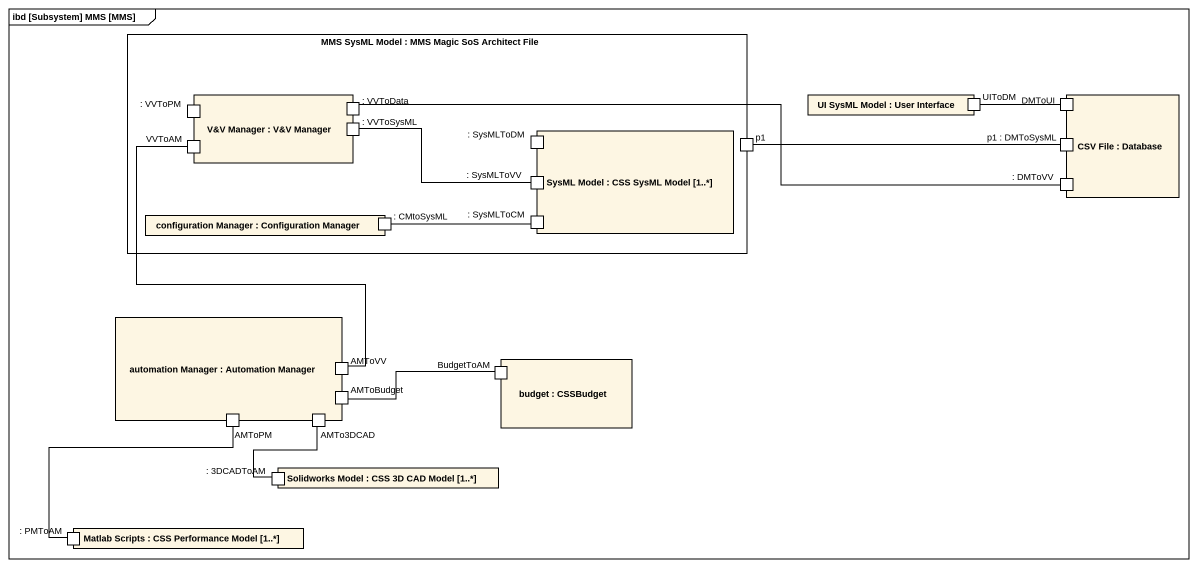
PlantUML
@startuml
mainframe ibd [Subsystem] MMS [MMS]
rectangle "MMS SysML Model : MMS Magic SoS Architect File" as MMS_SysML_Model {
  rectangle "V&V Manager : V&V Manager" as V_V_Manager {
    port ": VVToPM" as VVToPM
    port ": VVToData" as VVToData
    port VVToAM
    port ": VVToSysML" as VVToSysML
  }
  rectangle "SysML Model : CSS SysML Model [1..*]" as SysML_Model {
    port ": SysMLToDM" as SysMLToDM
    port ": SysMLToVV" as SysMLToVV
    port ": SysMLToCM" as SysMLToCM
  }
  port p1
  rectangle "configuration Manager : Configuration Manager" as configuration_Manager {
    port ": CMtoSysML" as CMtoSysML
  }
}
rectangle "UI SysML Model : User Interface" as UI_SysML_Model {
  port UIToDM
}
rectangle "CSV File : Database" as CSV_File {
  port DMToUI
  port "p1 : DMToSysML" as p1_DMToSysML
  port ": DMToVV" as DMToVV
}
rectangle "automation Manager : Automation Manager" as automation_Manager {
  port AMToBudget
  port AMToVV
  port AMToPM
  port AMTo3DCAD
}
rectangle "budget : CSSBudget" as budget {
  port BudgetToAM
}
rectangle "Solidworks Model : CSS 3D CAD Model [1..*]" as Solidworks_Model {
  port ": 3DCADToAM" as p3DCADToAM
}
rectangle "Matlab Scripts : CSS Performance Model [1..*]" as Matlab_Scripts {
  port ": PMToAM" as PMToAM
}
VVToData -right- DMToVV
UIToDM -right- DMToUI
VVToSysML -right- SysMLToVV
p1 -right- p1_DMToSysML
CMtoSysML -right- SysMLToCM
AMToVV -up- VVToAM
BudgetToAM -left- AMToBudget
p3DCADToAM -up- AMTo3DCAD
PMToAM -up- AMToPM
@enduml
